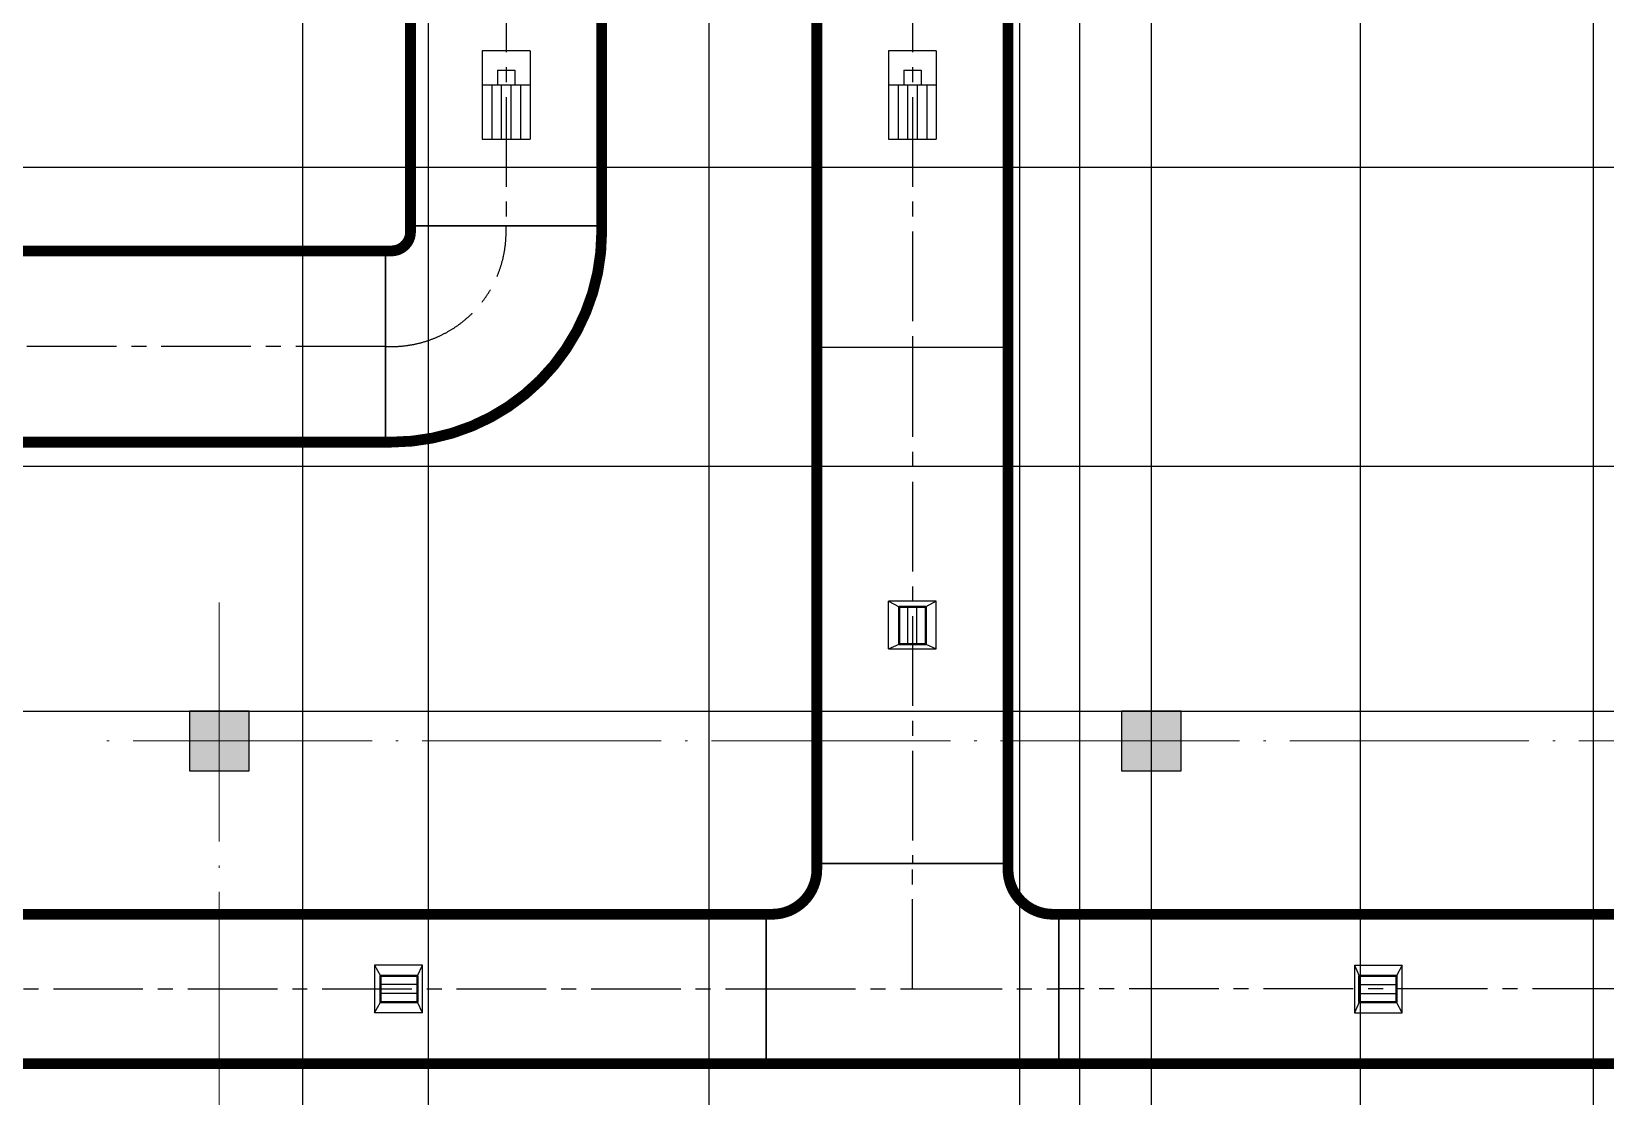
# Model space of a CAD drawing. Extents: x 369444 to 684549, y -549309 to 575337.
# Drawn here: x 558253 to 571424, y 371032 to 379943 of the extents above; entities that cross this region are included whole.
import ezdxf

# ---------------------------------------------------------------- set-up
doc = ezdxf.new("R2010")
doc.units = 0
doc.header["$LTSCALE"] = 1000
doc.header["$MEASUREMENT"] = 0
doc.linetypes.add('CENTER2', pattern=[1.125, 0.75, -0.125, 0.125, -0.125])
doc.linetypes.add('DOTE', pattern=[2.42, 2, -0.2, 0.02, -0.2])
for name, color, linetype in [('COLUMN', 9, 'Continuous'), ('DOTE', 1, 'Continuous'), ('DUCT-排烟中心线', 5, 'CENTER2'), ('DUCT-排烟法兰', 4, 'Continuous'), ('DUCT-排烟管', 2, 'Continuous'), ('DUCT-排烟管端线', 4, 'Continuous'), ('风管标注', 3, 'Continuous')]:
    doc.layers.add(name, color=color, linetype=linetype)
doc.layers.add("DOTE'", color=212, linetype='DOTE', lineweight=9)

# ---------------------------------------------------------------- blocks, each defined once
blk = doc.blocks.new('column500')
h = blk.add_hatch(color=0)
h.dxf.hatch_style = 1
h.paths.add_polyline_path([(-216381, -381440), (-215881, -381440), (-215881, -380940), (-216381, -380940)])
at = {"color": 0}
blk.add_lwpolyline([(-216381, -381440), (-215881, -381440), (-215881, -380940), (-216381, -380940)], close=True, dxfattribs=at)
blk = doc.blocks.new('N-风管')
at = {"color": 0}
for p, q in [((38489397980.669662, 3905474255.850666, -399.99999), (38489397980.669662, 3905473514.850666, -399.99999)), ((38489398380.669662, 3905474255.850666, -399.99999), (38489397980.669662, 3905474255.850666, -399.99999)), ((38489401380.669662, 3905474255.850666, -399.99999), (38489401380.669662, 3905473514.850666, -399.99999)), ((38489401780.669662, 3905474255.850666, -399.99999), (38489401380.669662, 3905474255.850666, -399.99999)), ((38489398108.669662, 3905474091.645066, -399.99999), (38489398252.669662, 3905474091.645066, -399.99999)), ((38489398108.669662, 3905474091.645066, -399.99999), (38489398108.669662, 3905473970.862066, -399.99999)), ((38489401508.669662, 3905474091.645066, -399.99999), (38489401652.669662, 3905474091.645066, -399.99999)), ((38489401508.669662, 3905474091.645066, -399.99999), (38489401508.669662, 3905473970.862066, -399.99999)), ((38489397980.669662, 3905473970.862066, -399.99999), (38489398380.669662, 3905473970.862066, -399.99999)), ((38489401380.669662, 3905473970.862066, -399.99999), (38489401780.669662, 3905473970.862066, -399.99999)), ((38489397980.669662, 3905473514.850666, -399.99999), (38489398380.669662, 3905473514.850666, -399.99999)), ((38489401380.669662, 3905473514.850666, -399.99999), (38489401780.669662, 3905473514.850666, -399.99999)), ((38489401780.669662, 3905469650.665006, 2600), (38489401380.669662, 3905469650.665006, 2600)), ((38489401380.669662, 3905469650.665006, 2600), (38489401469.558548, 3905469602.665006, 2600)), ((38489401543.632622, 3905469290.665006, 2600), (38489401543.632622, 3905469602.665006, 2600)), ((38489401617.706703, 3905469290.665006, 2600), (38489401617.706703, 3905469602.665006, 2600)), ((38489401780.669662, 3905469650.665006, 2600), (38489401691.780777, 3905469602.665006, 2600)), ((38489401780.669662, 3905469250.665006, 2600), (38489401780.669662, 3905469650.665006, 2600)), ((38489401380.669662, 3905469250.665006, 2600), (38489401469.558548, 3905469290.665006, 2600)), ((38489401380.669662, 3905469250.665006, 2600), (38489401780.669662, 3905469250.665006, 2600)), ((38489401691.780777, 3905469290.665006, 2600), (38489401780.669662, 3905469250.665006, 2600)), ((38489397080.470993, 3905466605.368454, 2600), (38489397128.470993, 3905466516.479565, 2600)), ((38489397480.470993, 3905466605.368454, 2600), (38489397080.470993, 3905466605.368454, 2600)), ((38489397080.470993, 3905466605.368454, 2600), (38489397080.470993, 3905466205.368454, 2600)), ((38489397440.470993, 3905466516.479565, 2600), (38489397480.470993, 3905466605.368454, 2600)), ((38489397480.470993, 3905466205.368454, 2600), (38489397480.470993, 3905466605.368454, 2600)), ((38489405279.783546, 3905466605.368454, 2600), (38489405279.783546, 3905466205.368454, 2600)), ((38489405279.783546, 3905466605.368454, 2600), (38489405319.783546, 3905466516.479565, 2600)), ((38489405679.783546, 3905466605.368454, 2600), (38489405631.783546, 3905466516.479565, 2600)), ((38489405679.783546, 3905466205.368454, 2600), (38489405679.783546, 3905466605.368454, 2600)), ((38489397440.470993, 3905466442.40549, 2600), (38489397128.470993, 3905466442.40549, 2600)), ((38489405319.783546, 3905466442.40549, 2600), (38489405631.783546, 3905466442.40549, 2600)), ((38489397440.470993, 3905466368.331417, 2600), (38489397128.470993, 3905466368.331417, 2600)), ((38489405319.783546, 3905466368.331417, 2600), (38489405631.783546, 3905466368.331417, 2600)), ((38489397080.470993, 3905466205.368454, 2600), (38489397128.470993, 3905466294.257342, 2600)), ((38489397480.470993, 3905466205.368454, 2600), (38489397440.470993, 3905466294.257342, 2600)), ((38489405319.783546, 3905466294.257342, 2600), (38489405279.783546, 3905466205.368454, 2600)), ((38489405279.783546, 3905466205.368454, 2600), (38489405679.783546, 3905466205.368454, 2600)), ((38489405679.783546, 3905466205.368454, 2600), (38489405631.783546, 3905466294.257342, 2600))]:
    blk.add_line(p, q, dxfattribs=at)
at = {"color": 0, "linetype": 'Continuous'}
for p, q in [((38489398380.669662, 3905474255.850666, -399.99999), (38489398380.669662, 3905473514.850666, -399.99999)), ((38489401780.669662, 3905474255.850666, -399.99999), (38489401780.669662, 3905473514.850666, -399.99999)), ((38489398252.669662, 3905474091.645066, -399.99999), (38489398252.669662, 3905473970.862066, -399.99999)), ((38489401652.669662, 3905474091.645066, -399.99999), (38489401652.669662, 3905473970.862066, -399.99999)), ((38489398060.669662, 3905473970.862066, -399.99999), (38489398060.669662, 3905473514.850666, -399.99999)), ((38489398140.669662, 3905473970.862066, -399.99999), (38489398140.669662, 3905473514.850666, -399.99999)), ((38489398220.669662, 3905473970.862066, -399.99999), (38489398220.669662, 3905473514.850666, -399.99999)), ((38489398300.669662, 3905473970.862066, -399.99999), (38489398300.669662, 3905473514.850666, -399.99999)), ((38489401460.669662, 3905473970.862066, -399.99999), (38489401460.669662, 3905473514.850666, -399.99999)), ((38489401540.669662, 3905473970.862066, -399.99999), (38489401540.669662, 3905473514.850666, -399.99999)), ((38489401620.669662, 3905473970.862066, -399.99999), (38489401620.669662, 3905473514.850666, -399.99999)), ((38489401700.669662, 3905473970.862066, -399.99999), (38489401700.669662, 3905473514.850666, -399.99999)), ((38489401380.669662, 3905469250.665006, 2600), (38489401380.669662, 3905469650.665006, 2600)), ((38489405279.783546, 3905466605.368454, 2600), (38489405679.783546, 3905466605.368454, 2600)), ((38489397480.470993, 3905466205.368454, 2600), (38489397080.470993, 3905466205.368454, 2600))]:
    blk.add_line(p, q, dxfattribs=at)
at = {"color": 0, "lineweight": 40}
for p, q in [((38489401691.780777, 3905469602.665006, 2600), (38489401469.558548, 3905469602.665006, 2600)), ((38489401469.558548, 3905469602.665006, 2600), (38489401469.558548, 3905469290.665006, 2600)), ((38489401691.780777, 3905469602.665006, 2600), (38489401691.780777, 3905469290.665006, 2600)), ((38489401469.558548, 3905469290.665006, 2600), (38489401691.780777, 3905469290.665006, 2600)), ((38489397128.470993, 3905466516.479565, 2600), (38489397128.470993, 3905466294.257342, 2600)), ((38489397128.470993, 3905466516.479565, 2600), (38489397440.470993, 3905466516.479565, 2600)), ((38489397440.470993, 3905466294.257342, 2600), (38489397440.470993, 3905466516.479565, 2600)), ((38489405319.783546, 3905466516.479565, 2600), (38489405319.783546, 3905466294.257342, 2600)), ((38489405631.783546, 3905466516.479565, 2600), (38489405319.783546, 3905466516.479565, 2600)), ((38489405631.783546, 3905466294.257342, 2600), (38489405631.783546, 3905466516.479565, 2600)), ((38489397128.470993, 3905466294.257342, 2600), (38489397440.470993, 3905466294.257342, 2600)), ((38489405631.783546, 3905466294.257342, 2600), (38489405319.783546, 3905466294.257342, 2600))]:
    blk.add_line(p, q, dxfattribs=at)
at = {"layer": 'DUCT-排烟中心线', "color": 0}
for p, q in [((38489398180.669662, 3905476118.03048), (38489398180.669662, 3905472790.786178)), ((38489401580.669662, 3905476118.03048), (38489401580.669662, 3905471773.586178)), ((38489398180.669662, 3905472740.586178), (38489398180.669662, 3905472790.586178)), ((38489397170.469673, 3905471780.586178), (38489386890.664528, 3905471780.586178)), ((38489397170.669662, 3905471780.586178), (38489397220.669662, 3905471780.586178)), ((38489401580.669662, 3905471773.586178), (38489401580.669662, 3905467455.56844)), ((38489401580.669662, 3905466405.36844), (38489401580.669662, 3905467455.36844)), ((38489383141.794472, 3905466405.368454), (38489400355.469673, 3905466405.36844)), ((38489400355.669662, 3905466405.36844), (38489401580.669662, 3905466405.36844)), ((38489401580.669662, 3905466405.36844), (38489402805.669662, 3905466405.368439)), ((38489415393.96006, 3905466405.368454), (38489402805.869659, 3905466405.368439))]:
    blk.add_line(p, q, dxfattribs=at)
blk.add_arc((38489397220.669662, 3905472740.586178), 960, 270, 359.9999999715, dxfattribs=at)
at = {"layer": 'DUCT-排烟法兰', "color": 0}
for p, q in [((38489399020.669662, 3905472790.686178), (38489397340.669662, 3905472790.686178)), ((38489397170.569656, 3905472620.586178), (38489397170.569656, 3905470940.586178)), ((38489402420.669662, 3905467455.46844), (38489400740.669662, 3905467455.46844)), ((38489400355.569656, 3905467060.36844), (38489400355.569656, 3905465750.36844)), ((38489402805.769661, 3905465750.368439), (38489402805.769661, 3905467060.368439))]:
    blk.add_line(p, q, dxfattribs=at)
at = {"layer": 'DUCT-排烟管', "color": 0, "const_width": 90}
for points in [[(38489397380.669662, 3905476118.03048), (38489397380.669662, 3905472790.786178)], [(38489398980.669662, 3905472790.786178), (38489398980.669662, 3905476118.03048)], [(38489400780.669662, 3905476118.03048), (38489400780.669662, 3905471773.586178)], [(38489402380.669662, 3905471773.586178), (38489402380.669662, 3905476118.03048)], [(38489397380.669662, 3905472790.586178), (38489397380.669662, 3905472740.586178)], [(38489398980.669662, 3905472740.586178), (38489398980.669662, 3905472790.586178)], [(38489397170.469673, 3905472580.586178), (38489386890.664528, 3905472580.586178)], [(38489397220.669662, 3905472580.586178), (38489397170.669662, 3905472580.586178)], [(38489400780.669662, 3905471773.586178), (38489400780.669662, 3905467455.56844)], [(38489402380.669662, 3905467455.56844), (38489402380.669662, 3905471773.586178)], [(38489386890.664528, 3905470980.586178), (38489397170.469673, 3905470980.586178)], [(38489397170.669662, 3905470980.586178), (38489397220.669662, 3905470980.586178)], [(38489400780.669662, 3905467405.368441), (38489400780.669662, 3905467455.36844)], [(38489402380.669662, 3905467455.36844), (38489402380.669662, 3905467405.36844)], [(38489400355.469673, 3905467030.36844), (38489383141.794472, 3905467030.368454)], [(38489400355.669662, 3905467030.36844), (38489400405.669662, 3905467030.36844)], [(38489402755.669662, 3905467030.368439), (38489402805.669662, 3905467030.368439)], [(38489415393.96006, 3905467030.368454), (38489402805.869659, 3905467030.368439)], [(38489383141.794472, 3905465780.368454), (38489400355.469673, 3905465780.36844)], [(38489400405.669662, 3905465780.36844), (38489400355.669662, 3905465780.36844)], [(38489402755.569656, 3905465780.368439), (38489400405.669662, 3905465780.36844)], [(38489402805.669662, 3905465780.368439), (38489402755.669662, 3905465780.368439)], [(38489402805.869659, 3905465780.368439), (38489415393.96006, 3905465780.368454)]]:
    blk.add_lwpolyline(points, dxfattribs=at)
for points in [[(38489397220.669662, 3905470980.586178, 0.4142135623), (38489398980.669662, 3905472740.586178)], [(38489397220.669662, 3905472580.586178, 0.4142135624), (38489397380.669662, 3905472740.586178)], [(38489400405.669662, 3905467030.36844, 0.4142135512), (38489400780.669662, 3905467405.368441)], [(38489402380.669662, 3905467405.36844, 0.4142135512), (38489402755.669662, 3905467030.368439)]]:
    blk.add_lwpolyline(points, format="xyb", dxfattribs=at)
at = {"layer": 'DUCT-排烟管端线', "color": 0}
for p, q in [((38489397380.669662, 3905472790.786178), (38489398980.669662, 3905472790.786178)), ((38489398980.669662, 3905472790.586178), (38489397380.669662, 3905472790.586178)), ((38489397170.469673, 3905470980.586178), (38489397170.469673, 3905472580.586178)), ((38489397170.669662, 3905470980.586178), (38489397170.669662, 3905472580.586178)), ((38489402380.669662, 3905471773.586178), (38489400780.669662, 3905471773.586178)), ((38489400780.669662, 3905467455.56844), (38489402380.669662, 3905467455.56844)), ((38489400780.669662, 3905467455.36844), (38489402380.669662, 3905467455.36844)), ((38489400355.469673, 3905465780.36844), (38489400355.469673, 3905467030.36844)), ((38489400355.669662, 3905465780.36844), (38489400355.669662, 3905467030.36844)), ((38489402805.669662, 3905467030.368439), (38489402805.669662, 3905465780.368439)), ((38489402805.869659, 3905467030.368439), (38489402805.869659, 3905465780.368439))]:
    blk.add_line(p, q, dxfattribs=at)

msp = doc.modelspace()

# ---------------------------------------------------------------- linework, layer by layer
at = {"layer": 'DOTE', "color": 8}
for p, q in [((560524.5, 59364.2), (560524.5, 476704.8)), ((561574.5, 59364.2), (561574.5, 476704.8)), ((563924.5, 261807), (563924.5, 476704.8)), ((566524.5, 59364.2), (566524.5, 476704.8)), ((567024.5, 59364.2), (567024.5, 476704.8)), ((567624.5, 59364.2), (567624.5, 476704.8)), ((569374.5, 261807), (569374.5, 476704.8)), ((571324.5, 261807), (571324.5, 476704.8))]:
    msp.add_line(p, q, dxfattribs=at)
at = {"layer": 'DOTE', "color": 8, "lineweight": -2}
for p, q in [((377844.4, 378807), (624570.9, 378807)), ((377844.4, 376307), (624570.9, 376307)), ((377844.4, 374257), (624570.9, 374257))]:
    msp.add_line(p, q, dxfattribs=at)
at = {"layer": "DOTE'"}
for points in [[(559824.5, 375165.6), (559824.5, 363904.6)], [(597402.3, 374007), (558822.2, 374007)]]:
    msp.add_lwpolyline(points, dxfattribs=at)

# ---------------------------------------------------------------- block references
at = {"layer": 'COLUMN', "color": 8, "rotation": 270}
for p in [(941014.4, 157876.1), (948814.4, 157876.1)]:
    msp.add_blockref('column500', p, dxfattribs=at)
at = {"layer": '风管标注', "color": 8}
msp.add_blockref('N-风管', (-38488835956.2, -3905094473.4), dxfattribs=at)

doc.saveas('drawing.dxf')
